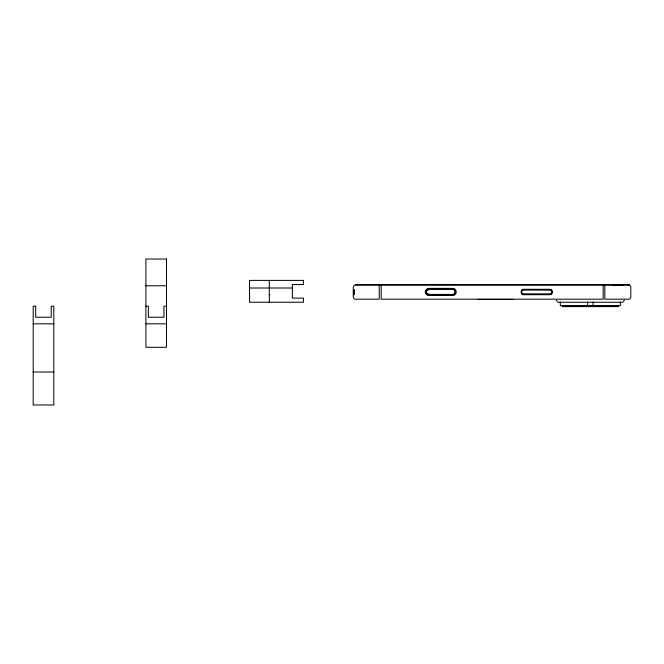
<?xml version="1.0" encoding="UTF-8"?>
<svg xmlns="http://www.w3.org/2000/svg" width="664" height="664" viewBox="0 0 664 664"><rect width="100%" height="100%" fill="white"/><g stroke="black" fill="none" stroke-linecap="round" stroke-linejoin="round"><path stroke-width="1" d="M381.186 285.246L381.186 299.19L603.153 299.19L603.153 284.989M379.227 285.246L379.244 299.19L354.983 299.19A2.756 2.756 0 0 1 353.273 296.642L353.273 287.537A2.756 2.756 0 0 1 354.983 284.997L629.099 284.989A2.756 2.756 0 0 1 630.8 287.537L630.8 296.642A2.756 2.756 0 0 1 629.099 299.19L604.813 299.19L604.796 285.246M623.297 301.431L624.351 300.261M355.497 284.781L629.132 284.781L629.132 285.396M612.49 285.055L622.99 285.055M145.897 285.786L166.498 285.786M249.531 288.018L292.384 288.018M354.07 289.853L354.07 294.692M269.31 294.617L269.933 294.617M477.433 299.398L504.466 299.398M504.864 299.398L513.089 299.398M557.801 302.261L622.874 302.261M606.705 305.548L608.423 305.548M562.242 305.78L594.761 305.78M594.952 305.78L618.458 305.78M145.897 306.195L148.371 306.195L148.371 317.226L163.942 317.226L163.942 306.195L166.498 306.195M562.242 306.61L618.458 306.61M33.2 323.824L53.801 323.824M145.897 323.824L166.498 323.824M33.2 372.023L53.801 372.023M556.324 300.261L557.378 301.431M620.367 301.929L620.367 305.697L560.333 305.697L560.333 301.929M593.043 301.929L593.043 305.697M587.657 301.929L587.657 305.697M354.078 289.803L354.078 294.733M353.439 291.587L353.439 293.031M269.31 280.399L269.31 302.236M425.541 290.425C424.645 292.625 426.089 295.48 428.62 295.463L452.939 295.463C457.297 295.546 457.297 288.3 452.939 288.383L428.62 288.383L427.334 288.641L425.541 290.425M426.371 290.766L426.371 293.073L428.703 294.584L452.848 294.584C456.168 294.692 456.168 289.147 452.848 289.263L428.703 289.263L426.371 290.766M426.537 290.84L426.537 293.007L428.728 294.409L452.831 294.409C455.944 294.526 455.944 289.321 452.831 289.438L428.728 289.438L426.537 290.84M523.581 289.637L523.016 289.712A2.058 2.058 0 0 0 521.564 291.164A4.283 4.283 0 0 0 521.564 292.841A2.058 2.058 0 0 0 523.016 294.293L550.406 294.293A2.058 2.058 0 0 0 551.859 292.841A4.283 4.283 0 0 0 551.859 291.164A2.058 2.058 0 0 0 550.406 289.712L523.581 289.637M523.597 289.886L523.083 289.952A1.801 1.801 0 0 0 521.813 291.23A3.967 3.967 0 0 0 521.813 292.774A1.801 1.801 0 0 0 523.083 294.044L550.34 294.044A1.801 1.801 0 0 0 551.618 292.774A3.959 3.959 0 0 0 551.618 291.23A1.801 1.801 0 0 0 550.34 289.952L523.597 289.886M166.498 259.018L145.897 259.018L145.897 347.297L166.498 347.297L166.498 259.018M303.423 280.399L249.531 280.399L249.531 302.236L303.423 302.236L303.423 298.119L292.384 298.119L292.384 284.516L303.423 284.516L303.423 280.399M549.867 289.296L523.556 289.296A2.407 2.407 0 0 0 521.232 291.073A4.706 4.706 0 0 0 521.149 292.301A2.407 2.407 0 0 0 523.556 294.708L549.867 294.708A2.407 2.407 0 0 0 552.191 292.932A4.706 4.706 0 0 0 552.191 291.073A2.407 2.407 0 0 0 549.867 289.296M35.673 306.195L33.2 306.195L33.2 404.982L53.801 404.982L53.801 306.195L51.244 306.195L51.244 317.226L35.673 317.226L35.673 306.195M629.132 284.897L628.625 284.79L629.099 284.939"/></g></svg>
